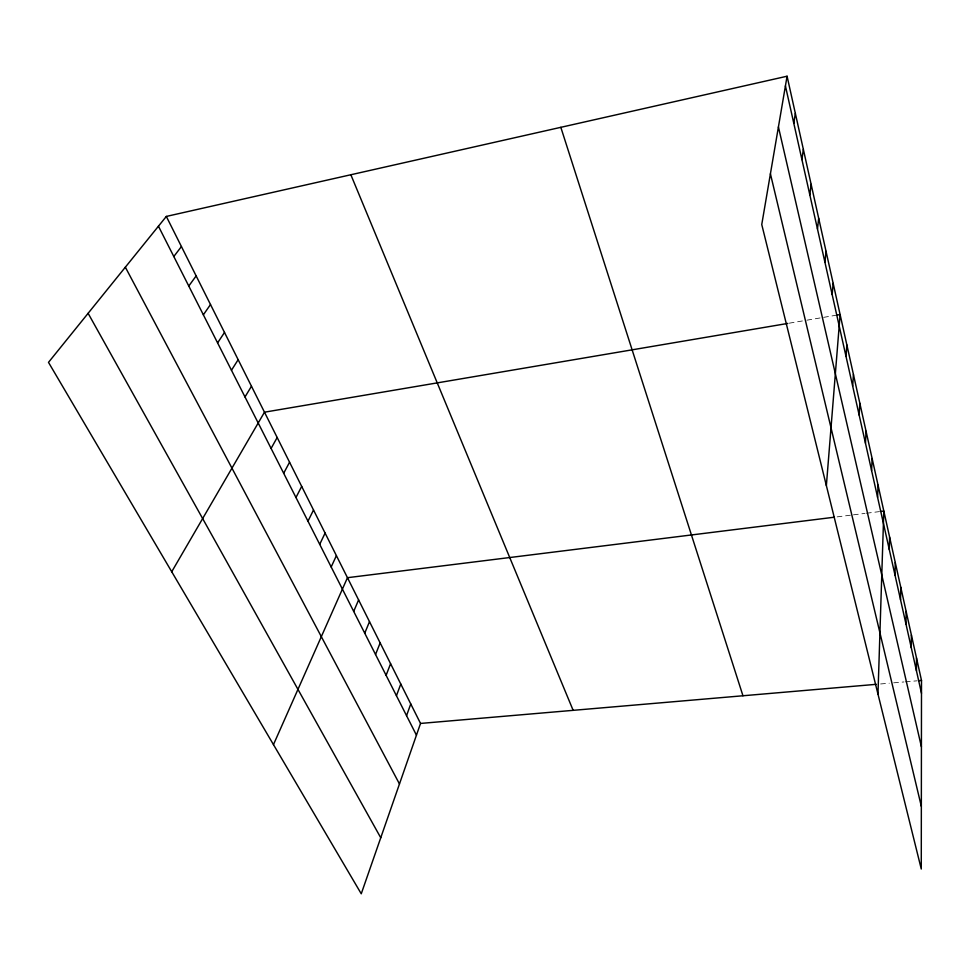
<?xml version="1.0" encoding="UTF-8"?>
<svg xmlns="http://www.w3.org/2000/svg" width="970" height="970" viewBox="0 0 970 970"><rect width="100%" height="100%" fill="white"/><g stroke="black" fill="none" stroke-linecap="round" stroke-linejoin="round"><path stroke-width="0.73" stroke-dasharray="4.85 3.64" d="M789.253 323.18L804.033 320.682M806.919 320.185L835.776 315.298M837.171 516.864L850.569 515.191M853.454 514.84L865.022 513.397M866.465 513.227L879.487 511.602M880.614 683.959L889.284 683.207M893.661 682.831L903.919 681.959M905.386 681.825L917.099 680.819"/><path stroke-width="1.45" d="M787.082 76.218L921.5 680.443L921.27 869.023L761.753 224.531L787.082 76.218L166.331 216.431L48.5 362.368L361.252 893.782L420.531 723.438L166.331 216.431M916.444 670.767L916.504 657.987M911.279 647.705L911.388 634.986M905.98 624.074L906.15 611.415M900.56 599.848L900.766 587.262M894.995 575.004L895.261 562.503M889.284 549.529L889.611 537.113M877.971 694.071L883.815 511.069L880.93 511.42M877.595 497.343L878.044 485.133M871.606 470.62L872.127 458.531M865.47 443.205L866.064 431.238M859.165 415.051L859.832 403.217M852.678 386.145L853.43 374.456M846.034 356.439L846.859 344.92M826.367 485.618L840.105 314.559L837.219 315.044M832.163 294.528L833.157 283.361M824.924 262.239L826.028 251.278M817.48 229.017L818.68 218.274M809.829 194.825L811.126 184.312M801.935 159.601L803.342 149.344M793.799 123.311L795.339 113.332M406.551 715.666L410.759 703.953M396.439 695.72L400.78 684.044M386.108 675.338L390.583 663.698M375.548 654.495L380.155 642.904M364.744 633.192L369.497 621.661M353.698 611.403L358.609 599.921M273.467 744.62L347.466 577.696L834.188 517.228M331.182 566.989L336.396 555.64M319.712 544.352L325.095 533.088M307.975 521.205L313.516 510.014M295.971 497.513L301.682 486.406M283.676 473.263L289.569 462.241M271.091 448.431L277.177 437.518M171.726 571.754L264.483 412.189L787.773 323.434M244.998 396.948L251.472 386.254M231.466 370.249L238.159 359.688M217.595 342.883L224.506 332.455M203.36 314.813L210.502 304.544M188.774 286.041L196.158 275.916M173.812 256.504L181.426 246.562M420.531 723.438L876.274 684.323M918.566 680.697L921.5 680.443M88.112 313.298L380.749 837.765M125.348 267.187L399.47 783.966M158.437 226.192L416.445 735.187M350.849 174.758L573.149 710.343M560.83 127.325L742.959 695.769M770.422 173.8L921.342 806.385M778.425 126.937L921.415 746.815M785.421 85.906L921.488 693.283"/></g></svg>
